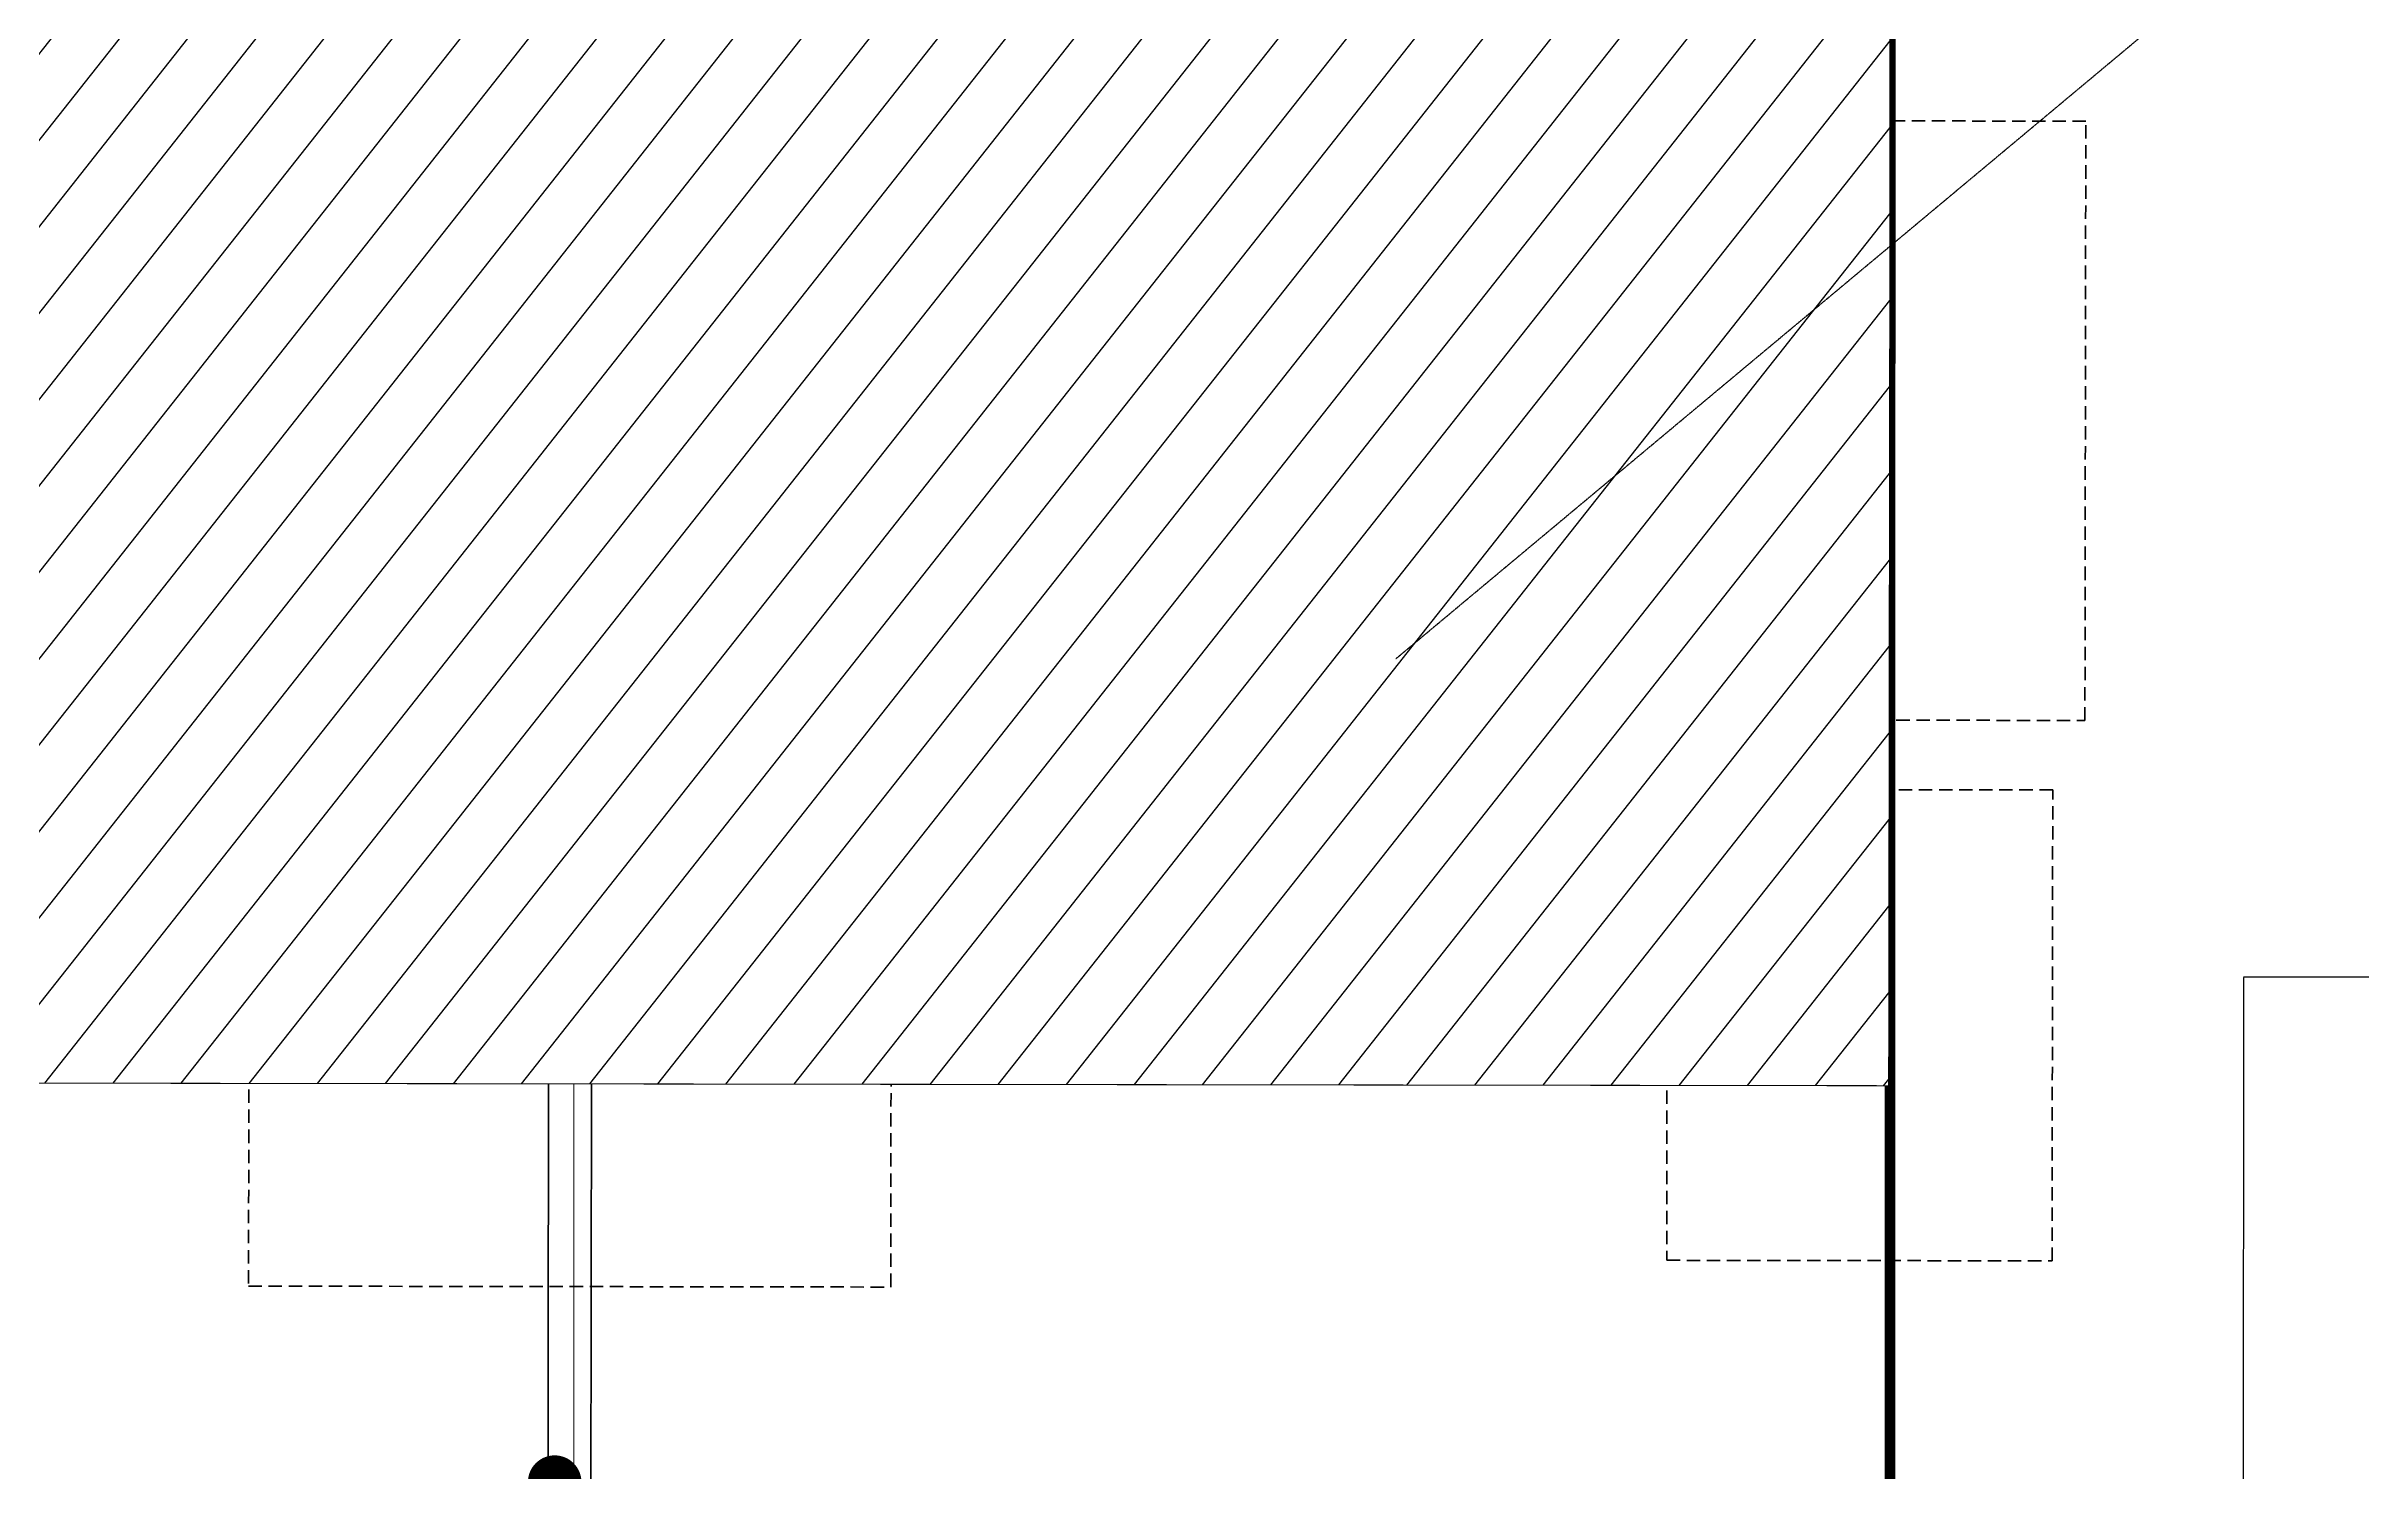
# Model space of a CAD drawing. Header units: centimetres. Extents: x -6122352 to 4157695, y -1694241 to 1947892.
# Drawn here: x 48139 to 58955, y -195069 to -188409 of the extents above; entities that cross this region are included whole.
import ezdxf
from ezdxf.xclip import XClip

# ---------------------------------------------------------------- set-up
doc = ezdxf.new("R2010")
doc.units = ezdxf.units.CM
doc.header["$MEASUREMENT"] = 0
doc.header["$XCLIPFRAME"] = 2
doc.header["$PDMODE"] = 66
doc.header["$PDSIZE"] = 100
for name, pattern in [('DASHED2', [0.375, 0.25, -0.125]), ('XR-AR-END-SETTING OUT PLAN$0$23261-XR-AR-SI-GF$0$HIDDEN', [0.375, 0.25, -0.125]), ('XR-AR-END-SETTING OUT PLAN$0$23585-XR-AR-END-GROUND FLOOR$0$23261-XR-AR-SI-GF$0$HIDDEN', [0.375, 0.25, -0.125]), ('XR-AR-END-SETTING OUT PLAN$0$23585-XR-AR-END-GROUND FLOOR$0$945-4P-1-101-GROUND FLOOR PLAN$0$XR-MIDDLE-GROUND FLOOR PLAN$0$HIDDEN2', [0.1875, 0.125, -0.0625]), ('XR-AR-END-SETTING OUT PLAN$0$23585-XR-AR-END-GROUND FLOOR$0$XR-END-GROUND FLOOR PLAN$0$HIDDEN', [9.525, 6.35, -3.175]), ('XR-AR-END-SETTING OUT PLAN$0$23585-XR-AR-END-GROUND FLOOR$0$XR-END-GROUND FLOOR PLAN$0$HIDDEN2', [0.1875, 0.125, -0.0625])]:
    doc.linetypes.add(name, pattern=pattern)
doc.layers.add('08-Compound Wall-4', color=7, linetype='Continuous', lineweight=25, true_color=0xff4405)
doc.layers.add('23585-XR-AR-DAMAC PLOT LIMITS$0$1-End units', color=7, linetype='Continuous', lineweight=5, true_color=0xf8991e)
for name, color, linetype in [('23585-XR-AR-BOUNDARY WALLS AND SETBACKS$0$setback', 7, 'XR-AR-END-SETTING OUT PLAN$0$23261-XR-AR-SI-GF$0$HIDDEN'), ('@MI-REF LAYER', 7, 'Continuous'), ('B_TH', 7, 'Continuous'), ('XR-AR-END-SETTING OUT PLAN$0$23585-XR-AR-END-GROUND FLOOR$0$A-Flor-Strs', 1, 'Continuous')]:
    doc.layers.add(name, color=color, linetype=linetype)
for name, color, linetype, lineweight in [('@ Foundations', 4, 'DASHED2', 50), ('A-ANNO-TEXT', 3, 'Continuous', 25), ('XR-AR-END-SETTING OUT PLAN$0$23585-XR-AR-END-GROUND FLOOR$0$A-DOOR-FULL', 1, 'Continuous', 9), ('XR-AR-END-SETTING OUT PLAN$0$23585-XR-AR-END-GROUND FLOOR$0$A-FLOR-OVHD', 9, 'XR-AR-END-SETTING OUT PLAN$0$23585-XR-AR-END-GROUND FLOOR$0$23261-XR-AR-SI-GF$0$HIDDEN', 15), ('XR-AR-END-SETTING OUT PLAN$0$23585-XR-AR-END-GROUND FLOOR$0$A-GLAZ-SILL', 8, 'Continuous', 5), ('XR-AR-END-SETTING OUT PLAN$0$23585-XR-AR-END-GROUND FLOOR$0$A-GLAZ-WNDO', 232, 'Continuous', 9), ('XR-AR-END-SETTING OUT PLAN$0$23585-XR-AR-END-GROUND FLOOR$0$A-WALL', 7, 'Continuous', 30), ('XR-AR-END-SETTING OUT PLAN$0$23585-XR-AR-END-GROUND FLOOR$0$A-WALL-FNSH', 9, 'Continuous', 5), ('XR-AR-END-SETTING OUT PLAN$0$23585-XR-AR-END-GROUND FLOOR$0$S-COLS', 51, 'Continuous', 40), ('XR-AR-END-SETTING OUT PLAN$0$23585-XR-AR-END-GROUND FLOOR$0$S-COLS-PATT', 8, 'Continuous', 5)]:
    doc.layers.add(name, color=color, linetype=linetype, lineweight=lineweight)
doc.styles.add('DIMTEXT', font='romans.shx', dxfattribs={"width": 0.8})
doc.styles.get("Standard").update_dxf_attribs({"font": 'arial.ttf'})
doc.dimstyles.new('DIM-25', dxfattribs={"dimscale": 25, "dimtxt": 2.5, "dimasz": 2.5, "dimexe": 1.25, "dimexo": 0.625, "dimgap": 1, "dimtad": 1, "dimdec": 0, "dimdsep": 46, "dimtxsty": 'DIMTEXT', "dimblk": 'AROW', "dimcen": 2.5, "dimse1": 1, "dimse2": 1, "dimclrd": 1, "dimclre": 1, "dimclrt": 2, "dimadec": 0, "dimazin": 0, "dimtfac": 1, "dimtdec": 0, "dimtmove": 0, "dimatfit": 3, "dimfxl": 1, "dimarcsym": 0})
doc.dimstyles.new('LEADER', dxfattribs={"dimtxt": 0.18, "dimasz": 0.25, "dimexe": 0.18, "dimexo": 0.0625, "dimgap": 0.09, "dimtad": 0, "dimtih": 1, "dimtoh": 1, "dimdec": 4, "dimzin": 0, "dimdsep": 46, "dimtxsty": 'Standard', "dimblk": 'DOT', "dimcen": 0.09, "dimadec": 0, "dimazin": 0, "dimtfac": 1, "dimtdec": 4, "dimtofl": 0, "dimtmove": 0, "dimatfit": 3, "dimldrblk": 'DOT', "dimfxl": 1, "dimtolj": 1, "dimtzin": 0, "dimarcsym": 0})

# ---------------------------------------------------------------- blocks, each defined once
blk = doc.blocks.new('23585-XR-AR-BOUNDARY WALLS AND SETBACKS')
at = {"layer": '23585-XR-AR-BOUNDARY WALLS AND SETBACKS$0$setback', "ltscale": 40, "const_width": 0.05}
blk.add_lwpolyline([(496575.529, 2768805.434, 0.020985), (496571.613, 2768800.439, 0.020001), (496568.282, 2768795.388), (496552.807, 2768809.568), (496552.91, 2768809.68), (496556.963, 2768814.104), (496561.118, 2768818.638)], format="xyb", close=True, dxfattribs=at)
blk = doc.blocks.new('A$C9d9485f6')
at = {"layer": 'A-ANNO-TEXT', "rotation": 312.4881850805905}
blk.add_blockref('23585-XR-AR-BOUNDARY WALLS AND SETBACKS', (-2377088.535, -1504219.252), dxfattribs=at)
blk = doc.blocks.new('23585-XR-AR-DAMAC PLOT LIMITS')
at = {"layer": '23585-XR-AR-DAMAC PLOT LIMITS$0$1-End units', "color": 251, "true_color": 0x636466}
for points in [[(496578.628, 2768806.663), (496578.383, 2768806.395, 0.029706), (496572.832, 2768799.564), (496554.752, 2768816.131), (496560.933, 2768822.877)], [(496572.832, 2768799.564, 0.031399), (496567.887, 2768791.681), (496548.569, 2768809.383), (496550.698, 2768811.707), (496554.752, 2768816.131)]]:
    blk.add_lwpolyline(points, format="xyb", close=True, dxfattribs=at)
blk = doc.blocks.new('A$Cf093b529')
at = {"layer": 'A-ANNO-TEXT'}
blk.add_blockref('23585-XR-AR-DAMAC PLOT LIMITS', (-495391.99, -2768603.442), dxfattribs=at)
blk = doc.blocks.new('XR-AR-END-SETTING OUT PLAN$0$23585-XR-AR-END-GROUND FLOOR$0$XR-END-GROUND FLOOR PLAN$0$A$C69996ABC')
at = {"layer": 'XR-AR-END-SETTING OUT PLAN$0$23585-XR-AR-END-GROUND FLOOR$0$A-GLAZ-SILL'}
blk.add_line((0.25, 1), (0.25, 0.1), dxfattribs=at)
at = {"layer": 'XR-AR-END-SETTING OUT PLAN$0$23585-XR-AR-END-GROUND FLOOR$0$A-GLAZ-WNDO'}
for p, q in [((0, 1), (0, 0.95)), ((0.25, 1), (0, 1)), ((0.15, 0.95), (0.15, 1)), ((0.15, 1), (0.15, 0.1)), ((0, 0.95), (0.15, 0.95)), ((0, 0.95), (0, 0.15)), ((0.15, 0.15), (0, 0.15)), ((0, 0.1), (0, 0.15)), ((0.15, 0.1), (0.15, 0.15)), ((0.25, 0.1), (0, 0.1))]:
    blk.add_line(p, q, dxfattribs=at)
blk.add_lwpolyline([(0, 0.95), (0, 0.15), (0.05, 0.15), (0.05, 0.95)], close=True, dxfattribs=at)
blk.add_lwpolyline([(0.05, 0.1), (0, 0.1)], dxfattribs=at)
blk = doc.blocks.new('*U35')
for points in [[(91, 0), (41, 0), (41, 1021), (91, 1021)], [(0, 0), (38, 0), (38, -50), (50, -50), (50, -250), (0, -250)], [(1100, 0), (1062, 0), (1062, -50), (1050, -50), (1050, -250), (1100, -250)]]:
    blk.add_lwpolyline(points, close=True)
at = {"color": 8, "linetype": 'XR-AR-END-SETTING OUT PLAN$0$23585-XR-AR-END-GROUND FLOOR$0$XR-END-GROUND FLOOR PLAN$0$HIDDEN2'}
blk.add_arc((41, 0), 1021, 0, 90, dxfattribs=at)
at = {"layer": 'XR-AR-END-SETTING OUT PLAN$0$23585-XR-AR-END-GROUND FLOOR$0$A-GLAZ-SILL', "linetype": 'XR-AR-END-SETTING OUT PLAN$0$23585-XR-AR-END-GROUND FLOOR$0$945-4P-1-101-GROUND FLOOR PLAN$0$XR-MIDDLE-GROUND FLOOR PLAN$0$HIDDEN2', "ltscale": 3}
blk.add_lwpolyline([(0, 0), (1100, 0), (1100, -250), (0, -250)], close=True, dxfattribs=at)
blk = doc.blocks.new('*U37')
for points in [[(91, 0), (41, 0), (41, 1021), (91, 1021)], [(0, 0), (38, 0), (38, -50), (50, -50), (50, -110), (0, -110)], [(1100, 0), (1062, 0), (1062, -50), (1050, -50), (1050, -110), (1100, -110)]]:
    blk.add_lwpolyline(points, close=True)
at = {"color": 8, "linetype": 'XR-AR-END-SETTING OUT PLAN$0$23585-XR-AR-END-GROUND FLOOR$0$XR-END-GROUND FLOOR PLAN$0$HIDDEN2'}
blk.add_arc((41, 0), 1021, 0, 90, dxfattribs=at)
at = {"layer": 'XR-AR-END-SETTING OUT PLAN$0$23585-XR-AR-END-GROUND FLOOR$0$A-GLAZ-SILL', "linetype": 'XR-AR-END-SETTING OUT PLAN$0$23585-XR-AR-END-GROUND FLOOR$0$945-4P-1-101-GROUND FLOOR PLAN$0$XR-MIDDLE-GROUND FLOOR PLAN$0$HIDDEN2', "ltscale": 3}
blk.add_lwpolyline([(0, 0), (1100, 0), (1100, -110), (0, -110)], close=True, dxfattribs=at)
blk = doc.blocks.new('*U131')
for points in [[(91, 0), (41, 0), (41, 1021), (91, 1021)], [(0, 0), (38, 0), (38, -50), (50, -50), (50, -122), (0, -122)], [(1100, 0), (1062, 0), (1062, -50), (1050, -50), (1050, -122), (1100, -122)]]:
    blk.add_lwpolyline(points, close=True)
at = {"color": 8, "linetype": 'XR-AR-END-SETTING OUT PLAN$0$23585-XR-AR-END-GROUND FLOOR$0$XR-END-GROUND FLOOR PLAN$0$HIDDEN2'}
blk.add_arc((41, 0), 1021, 0, 90, dxfattribs=at)
at = {"layer": 'XR-AR-END-SETTING OUT PLAN$0$23585-XR-AR-END-GROUND FLOOR$0$A-GLAZ-SILL', "linetype": 'XR-AR-END-SETTING OUT PLAN$0$23585-XR-AR-END-GROUND FLOOR$0$945-4P-1-101-GROUND FLOOR PLAN$0$XR-MIDDLE-GROUND FLOOR PLAN$0$HIDDEN2', "ltscale": 3}
blk.add_lwpolyline([(0, 0), (1100, 0), (1100, -122), (0, -122)], close=True, dxfattribs=at)
blk = doc.blocks.new('XR-AR-END-SETTING OUT PLAN$0$23585-XR-AR-END-GROUND FLOOR$0$A$C75a8815d')
at = {"layer": 'XR-AR-END-SETTING OUT PLAN$0$23585-XR-AR-END-GROUND FLOOR$0$S-COLS', "color": 252, "lineweight": 30}
for points in [[(6050, 3657), (6050, 2257), (6250, 2257), (6250, 3657)], [(0, 3500), (0, 2700), (250, 2700), (250, 3500)], [(6050, 1200), (6050, 0), (6250, 0), (6250, 1200)], [(0, 0), (0, 550), (250, 550), (250, 0)]]:
    blk.add_lwpolyline(points, close=True, dxfattribs=at)
blk = doc.blocks.new('XR-AR-END-SETTING OUT PLAN')
at = {"layer": '08-Compound Wall-4', "ltscale": 100}
blk.add_lwpolyline([(9050, 5500), (9050, 1500), (9250, 1500), (9250, 5500)], dxfattribs=at)
at = {"layer": 'XR-AR-END-SETTING OUT PLAN$0$23585-XR-AR-END-GROUND FLOOR$0$A-FLOR-OVHD', "color": 8}
blk.add_line((3200, 10250), (3200, 9000), dxfattribs=at)
at = {"layer": 'XR-AR-END-SETTING OUT PLAN$0$23585-XR-AR-END-GROUND FLOOR$0$A-FLOR-OVHD', "color": 8, "ltscale": 5}
for p, q in [((4150, 9210), (3250, 9610)), ((3250, 9210), (4150, 9610))]:
    blk.add_line(p, q, dxfattribs=at)
for points in [[(3250, 9210), (4150, 9210), (4150, 9610), (3250, 9610)], [(8550, 7913), (9050, 7913), (9050, 7413), (8550, 7413)]]:
    blk.add_lwpolyline(points, close=True, dxfattribs=at)
for points in [[(8550, 7913), (9050, 7413)], [(9050, 7913), (8550, 7413)], [(8850, 5750), (9050, 6550)], [(8850, 6550), (9050, 5750)]]:
    blk.add_lwpolyline(points, dxfattribs=at)
at = {"layer": 'XR-AR-END-SETTING OUT PLAN$0$23585-XR-AR-END-GROUND FLOOR$0$A-Flor-Strs', "color": 8, "linetype": 'XR-AR-END-SETTING OUT PLAN$0$23585-XR-AR-END-GROUND FLOOR$0$XR-END-GROUND FLOOR PLAN$0$HIDDEN', "ltscale": 0.1}
for p, q in [((7950, 11509), (7950, 8110)), ((8000, 9060), (8000, 11527)), ((8050, 9010), (8050, 11545)), ((8000, 10230), (7950, 10230)), ((8050, 10230), (9030, 10230)), ((8000, 9950), (7950, 9950)), ((8050, 9950), (9030, 9950)), ((8050, 9840), (9030, 9840)), ((8000, 9670), (7950, 9670)), ((8050, 9670), (9030, 9670)), ((8000, 9390), (7950, 9390)), ((8050, 9390), (9030, 9390)), ((8000, 9110), (7950, 9110)), ((8050, 9110), (9030, 9110)), ((7950, 9060), (8000, 9060)), ((7950, 9010), (8050, 9010)), ((7950, 8210), (9050, 8210)), ((7950, 8160), (9050, 8160)), ((7950, 8110), (9050, 8110))]:
    blk.add_line(p, q, dxfattribs=at)
at = {"layer": 'XR-AR-END-SETTING OUT PLAN$0$23585-XR-AR-END-GROUND FLOOR$0$A-Flor-Strs', "color": 8}
for p, q in [((3000, 10250), (3000, 9000)), ((3300, 10250), (3300, 9000)), ((3300, 9550), (3171, 9681)), ((3000, 9550), (3300, 9550)), ((3300, 9550), (3171, 9419))]:
    blk.add_line(p, q, dxfattribs=at)
at = {"layer": 'XR-AR-END-SETTING OUT PLAN$0$23585-XR-AR-END-GROUND FLOOR$0$A-GLAZ-SILL', "color": 8}
blk.add_line((3250, 6050), (3250, 8200), dxfattribs=at)
at = {"layer": 'XR-AR-END-SETTING OUT PLAN$0$23585-XR-AR-END-GROUND FLOOR$0$A-GLAZ-WNDO', "color": 8}
for p, q in [((3000, 8200), (3000, 8150)), ((3150, 8150), (3000, 8150)), ((3150, 8200), (3150, 8150)), ((3150, 6100), (3150, 8200)), ((3000, 7448), (3000, 7498)), ((3000, 7498), (3150, 7498)), ((3150, 7498), (3150, 7448)), ((3150, 7448), (3000, 7448)), ((3000, 6747), (3000, 6797)), ((3000, 6797), (3150, 6797)), ((3150, 6747), (3000, 6747)), ((3150, 6797), (3150, 6747)), ((3000, 6050), (3000, 6100)), ((3000, 6100), (3150, 6100)), ((3150, 6100), (3150, 6050)), ((3000, 6050), (3250, 6050))]:
    blk.add_line(p, q, dxfattribs=at)
for points in [[(3250, 8200), (3000, 8200)], [(3000, 7498), (3000, 8150)], [(3050, 8150), (3050, 7498)], [(3000, 6100), (3000, 7448)], [(3050, 7448), (3050, 6797)], [(3050, 6747), (3050, 6100)]]:
    blk.add_lwpolyline(points, dxfattribs=at)
at = {"layer": 'XR-AR-END-SETTING OUT PLAN$0$23585-XR-AR-END-GROUND FLOOR$0$A-WALL', "color": 8}
for p, q in [((8100, 6650), (9250, 6650)), ((8100, 6650), (8100, 6550)), ((8750, 5750), (8750, 6650)), ((9250, 6650), (9250, 5500)), ((8100, 6550), (8750, 6550)), ((8700, 5750), (8750, 5750)), ((8700, 5500), (8700, 5750)), ((9250, 5500), (8700, 5500)), ((9050, 5500), (9050, 5500))]:
    blk.add_line(p, q, dxfattribs=at)
for points in [[(9250, 6650), (9050, 6650), (9050, 8750), (6850, 8750), (6850, 8700), (6750, 8700), (6750, 8750), (6650, 8750), (6650, 8850), (6950, 8850), (6950, 8900), (7050, 8900), (7050, 8850), (9050, 8850), (9050, 10350), (7050, 10350), (7050, 9800), (6950, 9800), (6950, 10550), (7050, 10550), (7050, 10450), (9050, 10450), (9050, 19523), (9250, 19523)], [(4790, 8750), (3250, 8750), (3250, 8200), (3000, 8200), (3000, 9000), (4540, 9000), (4540, 9050), (4790, 9050)], [(5650, 8750), (4790, 8750), (4790, 8850), (5650, 8850)], [(3250, 5750), (3250, 5750), (3250, 6050), (3000, 6050), (3000, 5500), (3250, 5500)], [(3250, 5500), (7760, 5500), (7760, 5750), (3250, 5750)]]:
    blk.add_lwpolyline(points, close=True, dxfattribs=at)
for points in [[(3850, 10500), (5750, 10500), (5750, 10250), (4790, 10250), (4790, 10150), (4540, 10150), (4540, 10250), (3000, 10250), (3000, 12000), (3250, 12000), (3250, 11100), (3850, 11100), (3850, 10500)], [(6750, 7650), (6750, 7800), (6850, 7800), (6850, 7750), (7450, 7750), (7450, 5750), (7350, 5750), (7350, 7650), (6750, 7650)], [(9050, 5750), (8850, 5750), (8850, 6550), (9050, 6550), (9050, 5750)]]:
    blk.add_lwpolyline(points, dxfattribs=at)
at = {"layer": 'XR-AR-END-SETTING OUT PLAN$0$23585-XR-AR-END-GROUND FLOOR$0$A-WALL-FNSH', "color": 8}
for p, q in [((6870, 8700), (6850, 8700)), ((9030, 8730), (6870, 8730)), ((6870, 8730), (6870, 8700)), ((9030, 6670), (9030, 8730)), ((8080, 6670), (9030, 6670)), ((8080, 6670), (8080, 6530)), ((8080, 6530), (8730, 6530)), ((8730, 5770), (8730, 6530)), ((8680, 5650), (8680, 5770)), ((8680, 5770), (8730, 5770))]:
    blk.add_line(p, q, dxfattribs=at)
for points in [[(6982, 9800), (7070, 9800), (7070, 10330), (9030, 10330), (9030, 8870), (7070, 8870), (7070, 8900), (7050, 8900)], [(6850, 7800), (6870, 7800), (6870, 7770), (7470, 7770), (7470, 5770), (7780, 5770), (7780, 5650)]]:
    blk.add_lwpolyline(points, dxfattribs=at)
at = {"color": 8, "xscale": 1000.000000000054, "yscale": 1000.000000000054, "zscale": 1000.000000000054, "rotation": 90}
blk.add_blockref('XR-AR-END-SETTING OUT PLAN$0$23585-XR-AR-END-GROUND FLOOR$0$XR-END-GROUND FLOOR PLAN$0$A$C69996ABC', (8780, 5500), dxfattribs=at)
at = {"layer": 'XR-AR-END-SETTING OUT PLAN$0$23585-XR-AR-END-GROUND FLOOR$0$A-DOOR-FULL', "color": 8, "xscale": -1, "rotation": 270}
blk.add_blockref('*U35', (4790, 9050), dxfattribs=at)
at = {"layer": 'XR-AR-END-SETTING OUT PLAN$0$23585-XR-AR-END-GROUND FLOOR$0$A-DOOR-FULL', "color": 8}
for name, p, xscale, yscale, zscale, rotation in [('*U131', (7050, 8900), -0.8181818181818169, 0.8181818181818169, 0.8181818181818167, 270), ('*U37', (6650, 8750), 0.9090909090912127, 0.9090909090912127, 0.9090909090912127, 179.9999999999999), ('*U131', (6850, 8700), 0.8181818181818152, 0.8181818181818152, 0.8181818181818152, 270)]:
    blk.add_blockref(name, p, dxfattribs=dict(at, xscale=xscale, yscale=yscale, zscale=zscale, rotation=rotation))
at = {"layer": 'XR-AR-END-SETTING OUT PLAN$0$23585-XR-AR-END-GROUND FLOOR$0$S-COLS-PATT', "color": 8}
blk.add_blockref('XR-AR-END-SETTING OUT PLAN$0$23585-XR-AR-END-GROUND FLOOR$0$A$C75a8815d', (3000, 5500), dxfattribs=at)
blk = doc.blocks.new('END UNIT')
at = {"xscale": 0.001, "yscale": 0.001, "zscale": 0.001}
blk.add_blockref('XR-AR-END-SETTING OUT PLAN', (-9.15, 0), dxfattribs=at)
blk = doc.blocks.new('TH')
blk.add_blockref('END UNIT', (499491.235, 2769954.403))
at = {"xscale": -1}
blk.add_blockref('END UNIT', (499491.235, 2769954.403), dxfattribs=at)
blk = doc.blocks.new('23585-XR-AR-MALDIVE-3$0$TH')
at = {"layer": 'B_TH', "xscale": 1.000038466017846, "yscale": 1.000038466017846, "zscale": 1.000038466017846}
blk.add_blockref('TH', (-19.213, -106.549), dxfattribs=at)
at = {"layer": '@ Foundations', "linetype": 'DASHED2', "ltscale": 0.25}
for points in [[(499489.735, 2769958.949), (499492.735, 2769958.949), (499492.735, 2769964.649), (499489.735, 2769964.649)], [(499496.21, 2769961.604), (499498.31, 2769961.604), (499498.31, 2769964.404), (499496.21, 2769964.404)], [(499496.36, 2769959.079), (499498.16, 2769959.079), (499498.16, 2769961.279), (499496.36, 2769961.279)]]:
    blk.add_lwpolyline(points, close=True, dxfattribs=at)
blk = doc.blocks.new('_Dot')
at = {"color": 0, "linetype": 'ByBlock', "lineweight": -2}
blk.add_line((-0.5, 0), (-1, 0), dxfattribs=at)
at = {"color": 0, "linetype": 'ByBlock', "const_width": 0.5}
blk.add_lwpolyline([(-0.25, 0, 1), (0.25, 0, 1)], format="xyb", close=True, dxfattribs=at)
blk = doc.blocks.new('AROW')
at = {"color": 1, "ltscale": 100}
for p, q in [((0, 0), (-3, 0)), ((0, -1), (0, 1))]:
    blk.add_line(p, q, dxfattribs=at)
blk.add_solid([(-1, 0), (-1, 0), (0, 0)], dxfattribs=at)
blk = doc.blocks.new('*D639')
at = {"layer": '@MI-REF LAYER', "color": 1, "lineweight": -2, "transparency": 16777216}
for p, q in [((59693, -192759), (58403, -192758)), ((58403, -198758), (58404, -192759)), ((59692, -198759), (58402, -198758))]:
    blk.add_line(p, q, dxfattribs=at)
at = {"layer": 'Defpoints', "color": 0, "transparency": 16777216}
for p in [(58404, -192758), (59693, -192759), (59692, -198759)]:
    blk.add_point(p, dxfattribs=at)
at = {"layer": '@MI-REF LAYER', "color": 1, "lineweight": -2, "transparency": 16777216, "xscale": 0.125, "yscale": 0.125, "zscale": 0.125}
for p, rotation in [((58404, -192758), 89.99042800030941), ((58403, -198758), 269.9904280003094)]:
    blk.add_blockref('AROW', p, dxfattribs=dict(at, rotation=rotation))
at = {"layer": '@MI-REF LAYER', "color": 2, "transparency": 16777216, "insert": (58403, -195758), "char_height": 0.15, "attachment_point": 5, "rotation": 89.9904, "style": 'DIMTEXT'}
blk.add_mtext('6000001', dxfattribs=at)

msp = doc.modelspace()

# ---------------------------------------------------------------- block references
at = {"layer": '@MI-REF LAYER', "xscale": 1000, "yscale": 1000, "zscale": 1000}
msp.add_blockref('A$C9d9485f6', (-23958.95046, 48155.57226), dxfattribs=at)
at = {"layer": '@MI-REF LAYER', "xscale": 1000, "yscale": 1000, "zscale": 1000, "rotation": 312.4882903633292}
msp.add_blockref('A$Cf093b529', (-891608.73293, 539022.72011), dxfattribs=at)

# ---------------------------------------------------------------- next in the draw order: block references
at = {"layer": '@MI-REF LAYER'}
ref = msp.add_blockref('23585-XR-AR-MALDIVE-3$0$TH', (-503343056.15945, -2769446614.89859), dxfattribs=dict(at, xscale=1000, yscale=1000, zscale=1000, rotation=359.9192696322236))
XClip(ref).set_block_clipping_path([(499500.3523551957, 2769954.4084630646), (499482.3097834596, 2769952.2322514663), (499482.2784600458, 2769978.3072150415), (499485.2204628377, 2769978.2958325259), (499491.2204141584, 2769978.3421801412), (499500.3204362807, 2769978.3077802463)])

# ---------------------------------------------------------------- next in the draw order: block references
at = {"layer": '@MI-REF LAYER', "extrusion": (-4.24758e-13, -6.92406e-09, 1), "xscale": -250, "yscale": 250, "zscale": 250.0000000000001, "rotation": 180.0413421956478}
msp.add_blockref('_Dot', (50513.74268, -195117.26994, 0.00148), dxfattribs=at)

# ---------------------------------------------------------------- next in the draw order: dimensions: what is measured, and where the dimension line sits
at = {"layer": '@MI-REF LAYER', "color": 10}
dim = msp.add_aligned_dim(p1=(59692.04722, -198758.62277), p2=(59693.04959, -192758.62185), distance=1289.54345, dimstyle='DIM-25', override={"dimtxt": 0.006, "dimasz": 0.005, "dimexe": 0.005, "dimexo": 0.005, "dimgap": 0.002, "dimlfac": 1000, "dimse1": 0, "dimse2": 0, "dimtmove": 1}, dxfattribs=at)
dim.commit()
dim.dimension.update_dxf_attribs({"geometry": '*D639', "text_midpoint": (58402.87998, -195758.40686)})

# ---------------------------------------------------------------- next in the draw order: wipeouts: each hides what was drawn before it
at = {"color": 10}
msp.add_wipeout([(56745.37698, -193265.27017), (44450.46985, -193247.94634), (44464.85539, -178974.13139), (56755.56316, -178976.31728)], dxfattribs=at).dxf.layer = '@MI-REF LAYER'

# ---------------------------------------------------------------- next in the draw order: hatches: boundary and pattern name
at = {"layer": '@MI-REF LAYER', "transparency": 33554508}
h = msp.add_hatch(dxfattribs=at)
h.set_pattern_fill('ANSI31', color=256, scale=2000, angle=186.72236)
h.paths.add_polyline_path([(44464.83857, -178974.15757), (44450.45304, -193247.97267), (56745.37698, -193265.29637), (56765.53364, -178991.48939)])

# ---------------------------------------------------------------- next in the draw order: linework, layer by layer
at = {"layer": '@MI-REF LAYER', "const_width": 5}
msp.add_lwpolyline([(44464.83857, -178974.15757), (44450.45304, -193247.97267), (56745.37698, -193265.29637), (56765.53364, -178991.48939)], close=True, dxfattribs=at)

# ---------------------------------------------------------------- next in the draw order: leaders
at = {"layer": '@MI-REF LAYER', "linetype": 'DASHED2'}
msp.add_leader([(58082.68118, -188231.95765), (54442.65143, -191271.45051)], dimstyle='LEADER', dxfattribs=at)

doc.saveas('drawing.dxf')
